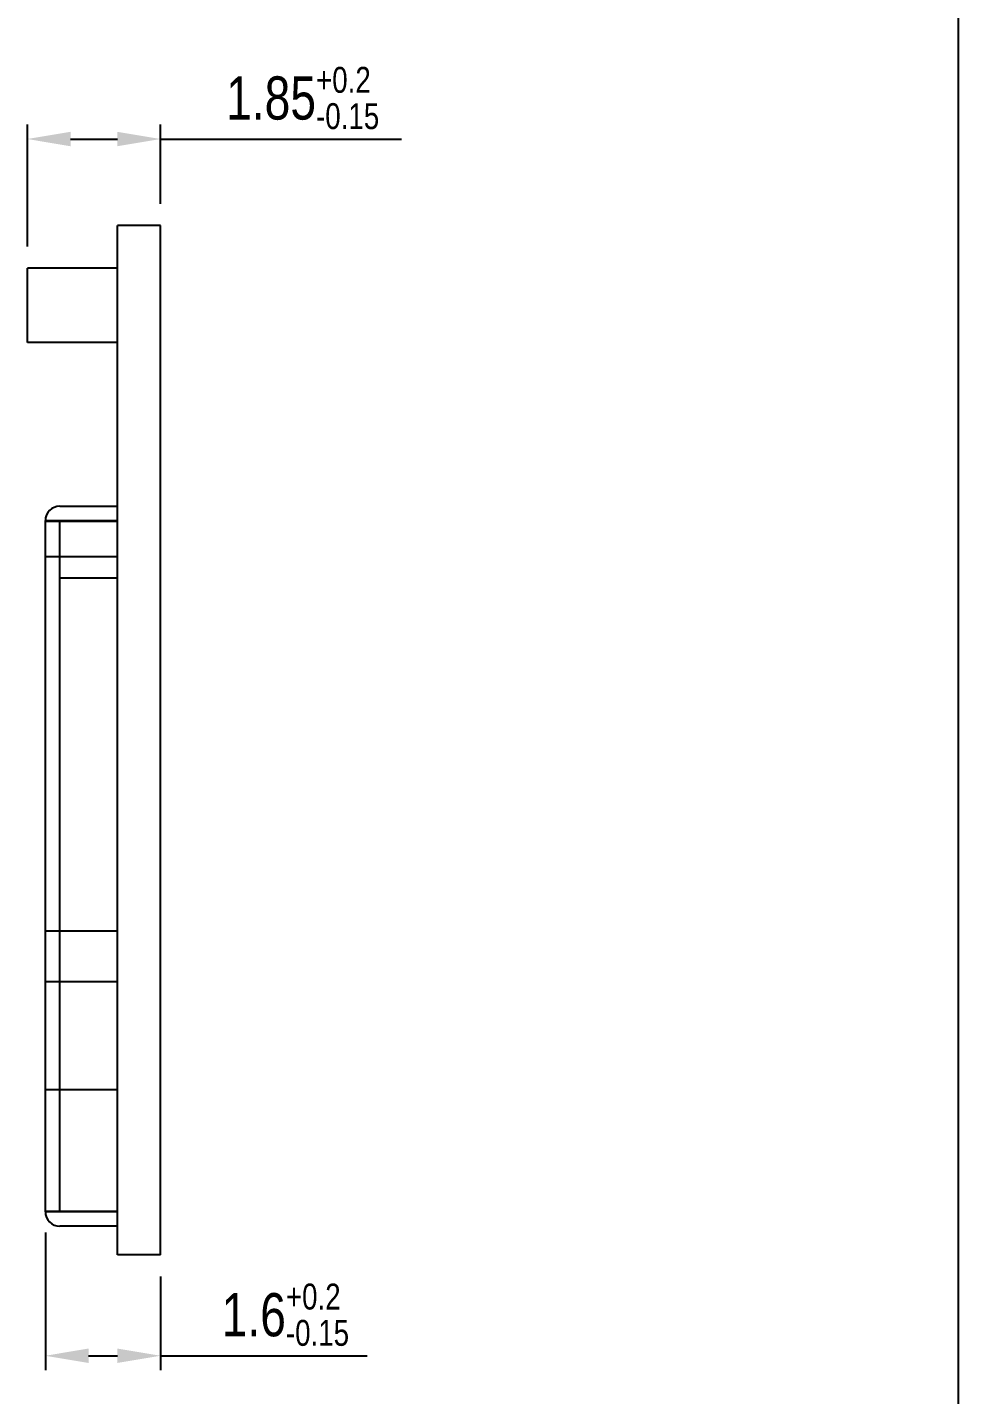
# Model space of a CAD drawing. Header units: millimetres. Extents: x 0 to 189, y 4 to 276.
# Drawn here: x 123.9 to 188.5, y 78.9 to 173.8 of the extents above; entities that cross this region are included whole.
import ezdxf

# ---------------------------------------------------------------- set-up
doc = ezdxf.new("R2010")
doc.units = ezdxf.units.MM
doc.header["$LTSCALE"] = 19.36
doc.header["$PDMODE"] = 3
doc.header["$PDSIZE"] = 8
doc.layers.get('0').update_dxf_attribs({"linetype": 'CONTINUOUS'})
doc.layers.get('Defpoints').update_dxf_attribs({"linetype": 'CONTINUOUS'})
doc.styles.get("Standard").update_dxf_attribs({"font": 'txt', "width": 0.8})
doc.dimstyles.new('DIMSTYLE_1', dxfattribs={"dimtxt": 3, "dimasz": 3, "dimexe": 1, "dimexo": 1.5, "dimgap": 0.75, "dimtad": 1, "dimlfac": 0.2, "dimdsep": 46, "dimtxsty": 'Standard', "dimblk": '_FILLED', "dimcen": 0.09, "dimazin": 2, "dimtol": 1, "dimtp": 0.2, "dimtm": 0.15, "dimtfac": 0.6, "dimtofl": 0, "dimtmove": 0, "dimatfit": 3, "dimldrblk": '_FILLED', "dimfxl": 0, "dimtolj": 1, "dimarcsym": 0})

# ---------------------------------------------------------------- blocks, each defined once
blk = doc.blocks.new('_FILLED')
at = {"color": 0, "linetype": 'ByBlock'}
blk.add_solid([(0, 0), (-1, 0.167), (-1, -0.167)], dxfattribs=at)
blk = doc.blocks.new('*D21')
at = {"color": 0, "lineweight": -2}
for p, q in [((123.865, 158.604), (123.865, 167.079)), ((133.115, 161.579), (133.115, 167.079)), ((126.865, 166.079), (130.115, 166.079)), ((133.115, 166.079), (149.855, 166.079))]:
    blk.add_line(p, q, dxfattribs=at)
at = {"layer": 'Defpoints', "color": 0}
for p in [(133.115, 166.079), (133.115, 160.079), (123.865, 157.104)]:
    blk.add_point(p, dxfattribs=at)
at = {"color": 0, "lineweight": -2, "xscale": 3, "yscale": 3, "zscale": 3, "rotation": 180}
blk.add_blockref('_FILLED', (123.865, 166.079), dxfattribs=at)
at = {"color": 0, "lineweight": -2, "xscale": 3, "yscale": 3, "zscale": 3}
blk.add_blockref('_FILLED', (133.115, 166.079), dxfattribs=at)
at = {"color": 0, "insert": (142.985, 168.929), "char_height": 3, "attachment_point": 5}
blk.add_mtext('\\A1;1.85{\\H0.6x;\\S+0.2^ -0.15;}', dxfattribs=at)
blk = doc.blocks.new('*D22')
at = {"color": 0, "lineweight": -2}
for p, q in [((125.115, 90.129), (125.115, 80.579)), ((133.115, 87.079), (133.115, 80.579)), ((128.115, 81.579), (130.115, 81.579)), ((133.115, 81.579), (147.455, 81.579))]:
    blk.add_line(p, q, dxfattribs=at)
at = {"layer": 'Defpoints', "color": 0}
for p in [(125.115, 91.629), (133.115, 88.579), (133.115, 81.579)]:
    blk.add_point(p, dxfattribs=at)
at = {"color": 0, "lineweight": -2, "xscale": 3, "yscale": 3, "zscale": 3, "rotation": 180}
blk.add_blockref('_FILLED', (125.115, 81.579), dxfattribs=at)
at = {"color": 0, "lineweight": -2, "xscale": 3, "yscale": 3, "zscale": 3}
blk.add_blockref('_FILLED', (133.115, 81.579), dxfattribs=at)
at = {"color": 0, "insert": (141.785, 84.429), "char_height": 3, "attachment_point": 5}
blk.add_mtext('\\A1;1.6{\\H0.6x;\\S+0.2^ -0.15;}', dxfattribs=at)

msp = doc.modelspace()

# ---------------------------------------------------------------- linework, layer by layer
at = {"color": 7, "linetype": 'Continuous'}
for p, q in [((188.542, 3.653), (188.542, 275.551)), ((130.115, 88.579), (130.115, 160.079)), ((133.115, 160.079), (130.115, 160.079)), ((133.115, 88.579), (133.115, 160.079)), ((123.865, 151.954), (123.865, 157.104)), ((130.115, 157.104), (123.865, 157.104)), ((130.115, 151.954), (123.865, 151.954)), ((126.115, 140.579), (130.115, 140.579)), ((125.115, 91.579), (125.115, 139.579)), ((125.115, 139.579), (130.115, 139.579)), ((125.115, 139.529), (130.115, 139.529)), ((126.115, 91.579), (126.115, 139.579)), ((125.115, 137.079), (130.115, 137.079)), ((130.115, 135.579), (126.115, 135.579)), ((125.115, 111.079), (130.115, 111.079)), ((125.115, 107.579), (130.115, 107.579)), ((125.115, 100.079), (130.115, 100.079)), ((125.115, 91.629), (130.115, 91.629)), ((130.115, 91.579), (125.115, 91.579)), ((130.115, 90.579), (126.115, 90.579)), ((133.115, 88.579), (130.115, 88.579))]:
    msp.add_line(p, q, dxfattribs=at)
for centre, start, end in [((126.115, 139.579), 90, 180), ((126.115, 91.579), 180, 270)]:
    msp.add_arc(centre, 1, start, end, dxfattribs=at)

# ---------------------------------------------------------------- dimensions: what is measured, and where the dimension line sits
for base, p1, p2, picture, middle in [((133.115, 166.079), (123.865, 157.104), (133.115, 160.079), '*D21', (142.985, 168.929)), ((133.115, 81.579), (125.115, 91.629), (133.115, 88.579), '*D22', (141.785, 84.429))]:
    dim = msp.add_linear_dim(base=base, p1=p1, p2=p2, dimstyle='DIMSTYLE_1')
    dim.commit()
    dim.dimension.update_dxf_attribs({"geometry": picture, "text_midpoint": middle})

doc.saveas('drawing.dxf')
